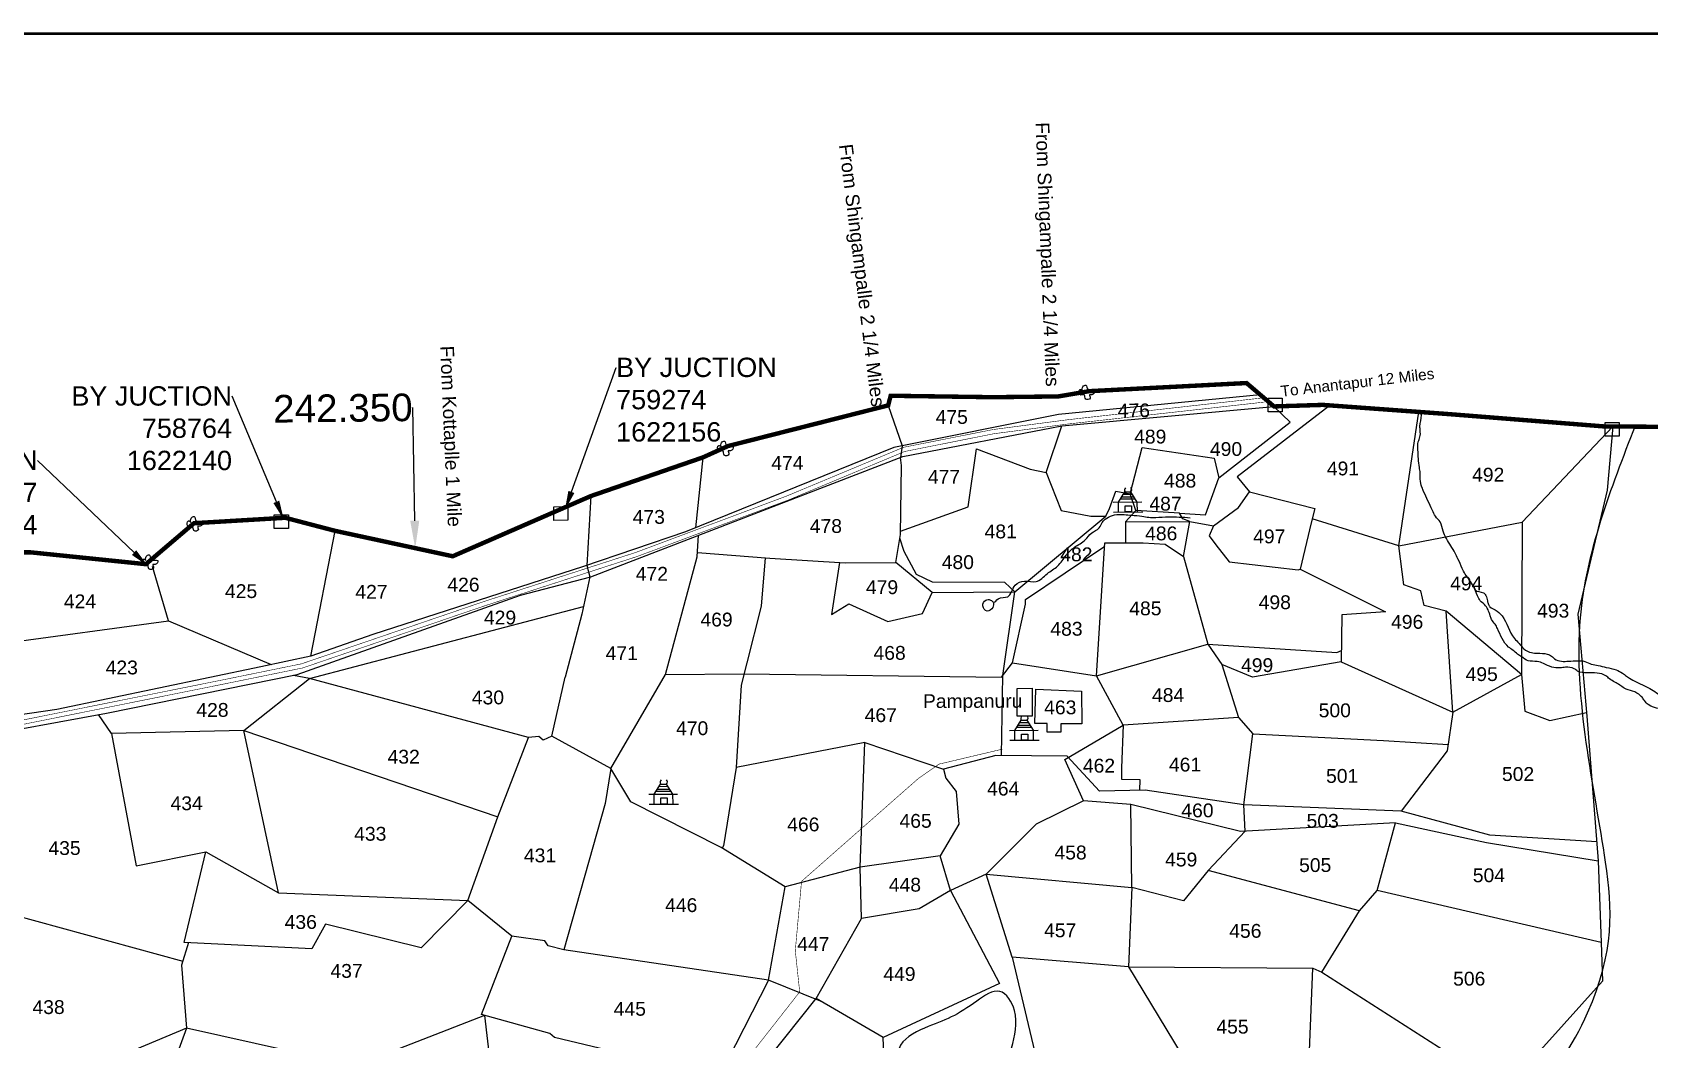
# Model space of a CAD drawing. Header units: feet. Extents: x 746667 to 763555, y 1616206 to 1623008.
# Drawn here: x 758316 to 761241, y 1621186 to 1623008 of the extents above; entities that cross this region are included whole.
import ezdxf
from ezdxf import colors
from ezdxf.entities.mleader import LeaderData, LeaderLine
from ezdxf.enums import TextEntityAlignment as Align
from ezdxf.math import Vec2, Vec3

# ---------------------------------------------------------------- set-up
doc = ezdxf.new("R2010")
doc.units = ezdxf.units.FT
doc.header["$LTSCALE"] = 15
doc.header["$MEASUREMENT"] = 0
doc.linetypes.add('HIDDEN2', pattern=[0.1875, 0.125, -0.0625])
for name, color, linetype in [('CRDS STONES', 7, 'Continuous'), ('HILL', 17, 'Continuous'), ('PLOT', 7, 'Continuous'), ('PLOT NO', 7, 'Continuous'), ('ROAD NAME', 255, 'Continuous'), ('ROADS', 6, 'Continuous'), ('TANKS-STREAM', 4, 'Continuous'), ('VILLAGE', 30, 'Continuous'), ('VILLAGE STONES', 240, 'Continuous')]:
    doc.layers.add(name, color=color, linetype=linetype)
doc.layers.add('VILLAGE BOUNDRY', color=5, linetype='HIDDEN2', lineweight=100)
doc.styles.get("Standard").update_dxf_attribs({"font": 'arial.ttf'})

msp = doc.modelspace()

# ---------------------------------------------------------------- linework, layer by layer
at = {"layer": 'HILL', "lineweight": -2}
for points in [[(758165.6, 1617731), (758151.4, 1617849.7), (758282.3, 1617906.3), (758396.5, 1617889), (758473.9, 1617906.8), (758513.5, 1617969.1), (758543.9, 1618044.5), (758571.6, 1618034), (758596.2, 1618018.5), (758633.9, 1618049.8), (758655.2, 1618058.1), (758697.3, 1618075.6), (758745.3, 1618114.1), (758795.6, 1618140.9), (758857, 1618202), (758906, 1618271.8), (758943.6, 1618314.5), (759014.8, 1618409.2), (759135.9, 1618565.4), (759163.5, 1618668.1), (759170.8, 1618733.9), (759183.5, 1618843.2), (759185.9, 1618884.2), (759180.8, 1618924.6), (759164.3, 1618963.1), (759167.2, 1619051.2), (759192.6, 1619084.9), (759213.8, 1619117.7), (759217.6, 1619218.6), (759212.3, 1619319.6), (759180, 1619387), (759149.4, 1619424), (759038.6, 1619461.1), (758929.4, 1619489.3), (758855.1, 1619579), (758726.8, 1619673.9), (758416.7, 1619807.6), (758295.8, 1619866.3), (758225.9, 1619866.8), (758183.6, 1619858), (758134, 1619877.4), (758146.1, 1619949.5), (758258.2, 1619989.8), (758359.1, 1620018), (758438.7, 1620017.1), (758475.2, 1620037.1), (758528.3, 1620052.8), (758627.2, 1620143.7), (758693.3, 1620135.9), (758728.8, 1620129), (758766, 1620111.9), (758772.5, 1620084), (758783, 1619983.5), (758798.2, 1619946.5), (758826, 1619863.6), (758861, 1619819.1), (758925.1, 1619734.3), (758981.7, 1619666.7), (759147.5, 1619585.7), (759341.7, 1619491.6), (759537.5, 1619398.3), (759666.3, 1619342.4), (759806, 1619609), (759915.7, 1619734.3), (759939, 1619792.8), (759925.1, 1619852.8), (759954.1, 1619948.5), (760001.2, 1619991.7), (760073.7, 1619991.9), (760122.5, 1619985.9), (760411.8, 1620075.7), (760506, 1620203.4), (760535.7, 1620221.1), (760583.8, 1620221.2), (760625.5, 1620263.3), (760667.7, 1620348.3), (760722.8, 1620486.1), (760721.5, 1620622.6), (760743.6, 1620817.5), (760772.8, 1620898.6), (760779.2, 1620929.9), (760719.5, 1620941.9), (760757.2, 1621035.9), (760881.4, 1621134.1), (760947.5, 1621162.3), (760994.1, 1621164.8), (761029.3, 1621131.9), (761128.7, 1621234.6), (761161.2, 1621507), (761116, 1621948.9), (761215.4, 1622296.8)], [(759878.6, 1621078.1), (759885.8, 1621120.1), (759883.5, 1621170.3), (759929.6, 1621207.1), (759977.8, 1621227.2), (760023.8, 1621255.6), (760065.7, 1621273.5), (760092, 1621239.1), (760087, 1621171), (760069.3, 1621116.4), (760028.6, 1621075.5), (759986.7, 1621051.2), (759938.5, 1621029.1), (759902.9, 1621029), (759873.4, 1621045.7), (759878.6, 1621078.1)]]:
    msp.add_spline(points, degree=3, dxfattribs=at)
at = {"layer": 'PLOT', "lineweight": -2}
for points in [[(760536.7, 1622352.7), (760171.5, 1622316.9), (759873.9, 1622257.1), (759496.9, 1622104.4), (759312.8, 1622041.7), (758931.9, 1621919), (758819.6, 1621879.8), (758728.9, 1621860.6), (758359.8, 1621783.2), (757779, 1621698.1), (757741.6, 1621705.1), (757426.3, 1621640.7), (757236.6, 1621587.2), (757009.1, 1621472), (756697.7, 1621280.9), (756617.6, 1621233.8)], [(756509.2, 1621165.4), (756716.4, 1621255.4), (757036.3, 1621450.1), (757253.5, 1621561.1), (757483.4, 1621613.4), (757949.1, 1621684.9), (758449.7, 1621776.6), (758795, 1621846.5), (759198.6, 1621990.4), (759326.1, 1622023.5), (759890.4, 1622240.8), (760178.1, 1622296.4), (760561.5, 1622331.5)], [(759863.7, 1622333.4), (759889.1, 1622260.2), (759885.8, 1622239.1)], [(760149.4, 1622211.8), (760176.6, 1622143), (760230.3, 1622133.2), (760257.3, 1622133.3), (760264.1, 1622147), (760275.5, 1622178.4), (760301.6, 1622173.5), (760323.3, 1622257.1), (760453.4, 1622237.7), (760461.8, 1622202.1), (760590.8, 1622302.9), (760561.5, 1622331.5)], [(760662.7, 1622333.4), (760495, 1622204.1), (760517.5, 1622177), (760635.2, 1622146.6), (760628.6, 1622121), (760609, 1622037.2), (760763.4, 1621959.7), (760684.2, 1621954.3), (760683.3, 1621869.3), (760885, 1621778.3), (760873.2, 1621961.2), (760833.3, 1621971.2), (760827.4, 1621998), (760796.2, 1622008.7), (760787.2, 1622079.3), (760630.4, 1622128)], [(760787.2, 1622079.3), (760823.8, 1622321.5)], [(759886.1, 1622106), (760008.1, 1622150.2), (760023.2, 1622255), (760120.7, 1622218.1), (760149.4, 1622211.8), (760178.1, 1622296.4)], [(761174.5, 1622295.2), (761164.1, 1622180), (761140, 1622078.2), (761111, 1621956), (761127.2, 1621771.3), (761147.9, 1621509.6), (761153.3, 1621362), (761155.9, 1621291.7), (760979.5, 1621096)], [(761010.3, 1622121.9), (761174.5, 1622295.2)], [(759528.6, 1622239.3), (759515, 1622111.7)], [(759518.6, 1622067.3), (759649.7, 1622057.1), (759786, 1622048.4), (759877.7, 1622049.2), (759886, 1622099.9), (759887.9, 1622224.8), (759885.8, 1622239.1)], [(760390.8, 1622138.3), (760437.4, 1622135.4), (760461.8, 1622202.1)], [(759326, 1622169.4), (759318.7, 1622043.6), (759324, 1622023), (759309.9, 1621955.5), (759279.2, 1621841.6)], [(760781.1, 1621578.2), (760500.8, 1621562.8), (760302.8, 1621611.5), (760217, 1621618), (760183.3, 1621693.1), (760288.6, 1621754.7), (760240.5, 1621844), (760255.7, 1622084.7), (760324.8, 1622085), (760364.5, 1622082.2), (760397.8, 1622060), (760409.6, 1622123.2), (760396.6, 1622128), (760390.8, 1622138.3), (760311.9, 1622143.2), (760301.6, 1622173.5)], [(760280.3, 1622158.5), (760292, 1622177)], [(760286.1, 1622167.7), (760308.4, 1622167.8)], [(760289.5, 1622172.9), (760305.3, 1622172.7)], [(760292, 1622177), (760302.5, 1622177)], [(760293.1, 1622122.5), (760409.6, 1622123.2), (760452.4, 1622115.3), (760497.6, 1622148.7), (760517.5, 1622177)], [(760314.3, 1622158.6), (760302.5, 1622177)], [(760270.5, 1622158.5), (760322.5, 1622158.7)], [(760271.4, 1622140.5), (760324.2, 1622140.7)], [(760280.3, 1622140.6), (760280.3, 1622158.5)], [(760311, 1622163.8), (760283.5, 1622163.6)], [(760311.9, 1622143.2), (760293.1, 1622122.5), (760293.2, 1622084.9)], [(760314.4, 1622140.7), (760314.3, 1622158.6)], [(759943.3, 1621995.2), (760092.8, 1621996.4), (760257.3, 1622133.3)], [(760452.4, 1622115.3), (760444.2, 1622097.2), (760456.5, 1622081.1), (760480.2, 1622050.2), (760605.4, 1622035.9)], [(760787.2, 1622079.3), (761010.3, 1622121.9)], [(761010.3, 1622121.9), (761009.5, 1621846.9), (760873.2, 1621961.2)], [(758819.6, 1621879.8), (758863.3, 1622106.5)], [(759362.1, 1621676.5), (759460.9, 1621846.7), (759518.1, 1622059.6), (759520.7, 1622098.5)], [(759460.9, 1621846.7), (759602.9, 1621847.6), (760068.4, 1621841.9), (760088.4, 1621867.9), (760111.9, 1621974.1), (760112.1, 1621982), (760255.3, 1622079)], [(760092.8, 1621996.4), (760074.6, 1622013.1), (759944.1, 1622013.6), (759915, 1622027.5), (759892.6, 1622069.2), (759885, 1622093.4)], [(759641.3, 1622057.7), (759634, 1621970.2), (759608, 1621867.6), (759597.9, 1621827.5), (759588.5, 1621678.5), (759565.8, 1621537)], [(759775.8, 1622049.1), (759761.4, 1621955.2), (759792.5, 1621974.6), (759863.3, 1621942.2), (759925.6, 1621956.8), (759943.3, 1621995.2), (759877.7, 1622049.2)], [(760397.8, 1622060), (760441.9, 1621901.3), (760467, 1621864.9), (760497.2, 1621768.9), (760523.4, 1621739.5), (760759.8, 1621727.3), (760876.6, 1621719.9)], [(758259.9, 1621902.6), (758562, 1621943.7), (758533, 1622041.7)], [(760605.4, 1622035.9), (760609, 1622037.2)], [(760068.7, 1621700.3), (760070.9, 1621845.1), (760092.8, 1621996.4)], [(758817.3, 1621839.6), (759312.8, 1621969.5)], [(758562, 1621943.7), (758747.7, 1621864.6)], [(760088.4, 1621867.9), (760240.5, 1621844), (760441.9, 1621901.3), (760675.1, 1621886.5), (760683.5, 1621890.1)], [(761145.2, 1621543.8), (760952, 1621556.2), (760791.8, 1621599.2), (760507.1, 1621610.7), (760328.7, 1621637.3), (760246.1, 1621635.9), (760187.6, 1621699.1), (760058.5, 1621700.4), (759963.5, 1621675.2), (759967.8, 1621658.9), (759986.8, 1621635.1), (759991.3, 1621576.2), (759957.6, 1621518.5), (759813.3, 1621498.2), (759677.4, 1621462.4), (759561.4, 1621534), (759398.4, 1621616.4), (759362.1, 1621676.5), (759255.6, 1621735), (759239.8, 1621727.8), (759231.8, 1621734.5), (759213.2, 1621732.4), (758817.3, 1621839.6), (758788.1, 1621845.1)], [(760683.3, 1621869.3), (760522.8, 1621841.8), (760467, 1621864.9)], [(760885, 1621778.3), (761009.5, 1621846.9), (761015.3, 1621780.4), (761060.4, 1621763.6), (761126.6, 1621778)], [(758761, 1621451.5), (758698, 1621745.5), (758817.3, 1621839.6)], [(759255.6, 1621735), (759279.2, 1621841.6)], [(758698, 1621745.5), (758458.9, 1621740), (758435.4, 1621774)], [(760092.6, 1621745.6), (760104.4, 1621764)], [(760101.8, 1621760), (760117.6, 1621759.8)], [(760104.4, 1621764), (760114.9, 1621764.1)], [(760126.7, 1621745.7), (760114.9, 1621764.1)], [(760497.2, 1621768.9), (760288.6, 1621754.7), (760285.9, 1621677.6), (760285.5, 1621657.4), (760318.8, 1621656.8), (760318.4, 1621637.1)], [(760885, 1621778.3), (760875, 1621708.8), (760791.8, 1621599.2)], [(758458.9, 1621740), (758503.5, 1621500.5), (758629.8, 1621526)], [(758698, 1621745.5), (759157.7, 1621589.3)], [(759647.5, 1621294), (759277.3, 1621348.6), (759248.5, 1621355.6), (759242.9, 1621364.8), (759183.2, 1621373.3), (759103.6, 1621437.6), (759157.7, 1621589.3), (759213.2, 1621732.4)], [(760082.9, 1621745.6), (760134.9, 1621745.7)], [(760083.7, 1621727.6), (760136.6, 1621727.8)], [(760092.7, 1621727.6), (760092.6, 1621745.6)], [(760123.4, 1621750.9), (760095.9, 1621750.7)], [(760098.5, 1621754.8), (760120.8, 1621754.9)], [(760126.7, 1621727.7), (760126.7, 1621745.7)], [(760509.3, 1621563.2), (760507.1, 1621610.7), (760523.4, 1621739.5)], [(758597.9, 1621361.8), (758585.5, 1621321.1), (758594.3, 1621206.9), (758458.9, 1620836.2), (758401.8, 1620673.7), (758912.2, 1620735.1), (758862.9, 1620836.1), (758899.6, 1621138.8), (758594.3, 1621206.9), (758145.6, 1621018.9), (758146.6, 1621340.6), (758147, 1621448.6), (758156.6, 1621516.2), (758159.4, 1621723.4)], [(759976.6, 1621455.8), (759919.8, 1621422.5), (759815.6, 1621405.5), (759813.3, 1621498.2), (759821.4, 1621723.7), (759588.5, 1621678.5)], [(759821.4, 1621723.7), (759963.5, 1621675.2)], [(759362.1, 1621676.5), (759351.6, 1621613.4), (759277.3, 1621348.6)], [(759440.5, 1621630.1), (759452.2, 1621648.5)], [(759446.3, 1621639.3), (759468.6, 1621639.3)], [(759449.7, 1621644.5), (759465.5, 1621644.3)], [(759452.2, 1621648.5), (759462.7, 1621648.5)], [(759474.5, 1621630.2), (759462.7, 1621648.5)], [(759430.7, 1621630), (759482.7, 1621630.2)], [(759431.6, 1621612.1), (759484.4, 1621612.2)], [(759440.5, 1621612.1), (759440.5, 1621630.1)], [(759471.2, 1621635.3), (759443.7, 1621635.2)], [(759474.6, 1621612.2), (759474.5, 1621630.2)], [(760217, 1621618), (760131.6, 1621575.7), (760041.2, 1621485.7), (759976.6, 1621455.8), (759957.6, 1621518.5)], [(760442.5, 1621492.4), (760397.9, 1621437), (760304.3, 1621461.4), (760302.8, 1621611.5)], [(760715.9, 1621419.2), (760442.5, 1621492.4), (760509.3, 1621563.2)], [(760648, 1621308.4), (760715.9, 1621419.2), (760748.3, 1621456.1), (760781.1, 1621578.2)], [(760781.1, 1621578.2), (760945.7, 1621542.8), (761147.9, 1621509.6)], [(759103.6, 1621437.6), (759018.9, 1621352.3), (758845.8, 1621394.8), (758821.1, 1621350.5), (758590.6, 1621362.1), (758629.8, 1621526), (758761, 1621451.5), (759103.6, 1621437.6)], [(759565.8, 1621537), (759563.2, 1621532.8)], [(760298.2, 1621317.6), (760087.8, 1621335.1), (760041.2, 1621485.7), (760304.3, 1621461.4)], [(758147, 1621448.6), (758587.7, 1621328.3)], [(759741.1, 1621255.8), (759647.5, 1621294), (759677.4, 1621462.4)], [(759976.6, 1621455.8), (760064.8, 1621287.5), (759854.9, 1621189.8)], [(760304.3, 1621461.4), (760298.2, 1621317.6), (760631.6, 1621315.6)], [(761153.3, 1621362), (760748.3, 1621456.1)], [(760087.8, 1621335.1), (760137.6, 1621127.4), (760094.9, 1621055.8), (759929.2, 1621070), (759859.8, 1621057.9), (759854.9, 1621189.8), (759733.2, 1621260.3), (759815.6, 1621405.5)], [(759647.5, 1621294), (759558.2, 1621118.7), (759260.3, 1621190.2), (759251.7, 1621197), (759128.2, 1621231.7), (759183.2, 1621373.3)], [(760298.2, 1621317.6), (760407.7, 1621137.8), (760620.7, 1621046.7)], [(760675.6, 1620874.3), (760620.7, 1621046.7), (760631.6, 1621315.6), (760648, 1621308.4), (760979.5, 1621096)], [(759617.1, 1620481.7), (759507.6, 1620454.6), (759522.2, 1620395.7), (759312.6, 1620459.1), (759339.5, 1620486.1), (759395.4, 1620670.2), (759439.9, 1620847), (759608.1, 1620943.7), (759560.9, 1621044.1), (759733.2, 1621260.3)], [(759133.8, 1621230.1), (758899.6, 1621138.8)], [(759133.8, 1621230.1), (759169.2, 1620925.4), (759152.5, 1620568.4), (759153.2, 1620453.9), (759093.2, 1620387.2), (759312.6, 1620459.1), (759339.5, 1620486.1), (759552, 1620605.5)]]:
    msp.add_lwpolyline(points, dxfattribs=at)
for points in [[(760303.9, 1622140.6), (760292.3, 1622140.6), (760292.3, 1622151.9), (760303.9, 1622152)], [(760116.3, 1621727.7), (760104.7, 1621727.7), (760104.6, 1621739), (760116.3, 1621739)], [(759464.1, 1621612.2), (759452.5, 1621612.1), (759452.5, 1621623.5), (759464.1, 1621623.5)]]:
    msp.add_lwpolyline(points, close=True, dxfattribs=at)
for centre, radius, start, end in [((760296.8, 1622180.1), 5.64, 131.1415, 214.4039), ((760300.3, 1622180.6), 4.27, 301.5734, 62.5193), ((760109.2, 1621767.2), 5.64, 131.1415, 214.4039), ((760112.7, 1621767.7), 4.27, 301.5734, 62.5193), ((759457, 1621651.7), 5.64, 131.1415, 214.4039), ((759460.5, 1621652.2), 4.27, 301.5734, 62.5193)]:
    msp.add_arc(centre, radius, start, end, dxfattribs=at)
at = {"layer": 'ROADS', "linetype": 'HIDDEN2', "lineweight": -2, "ltscale": 150, "const_width": 0.994}
for points in [[(756619.7, 1621233.2), (756719.7, 1621277.9), (757003, 1621452.1), (757085.1, 1621500.4), (757188.8, 1621551.9), (757268.9, 1621583.8), (757466, 1621633.3), (757758.2, 1621681.3), (757940.2, 1621704.3), (758169.3, 1621738.3), (758392.3, 1621783.1), (758661.7, 1621837.2), (758802.4, 1621865.9), (759133.4, 1621978.9), (759407.1, 1622067.4), (759680, 1622169.4), (759891.2, 1622257.5), (760053.5, 1622289.7), (760189.7, 1622307.6), (760511.7, 1622343.6), (760543.2, 1622347.1)], [(756622.9, 1621226.1), (756723.4, 1621271), (757007, 1621445.4), (757088.8, 1621493.6), (757191.9, 1621544.8), (757271.3, 1621576.4), (757467.6, 1621625.6), (757759.3, 1621673.6), (757941.3, 1621696.6), (758170.7, 1621730.6), (758393.8, 1621775.5), (758663.2, 1621829.6), (758804.4, 1621858.4), (759135.8, 1621971.5), (759409.7, 1622060.1), (759682.9, 1622162.1), (759893.5, 1622250), (760054.7, 1622282.1), (760190.6, 1622299.9), (760512.5, 1622335.8), (760544.1, 1622339.4)]]:
    msp.add_lwpolyline(points, dxfattribs=at)
at = {"layer": 'ROADS', "linetype": 'HIDDEN2', "lineweight": -2, "ltscale": 10, "const_width": 0.994}
msp.add_lwpolyline([(758329.2, 1619294.9), (758453.7, 1619441.4), (758514.2, 1619478.6), (758623.2, 1619545.6), (758760.6, 1619630.1), (758934.4, 1619707.2), (759052.9, 1619896.3), (759146.5, 1620045.8), (759144.2, 1620143.3), (759191.6, 1620294.6), (759249.2, 1620486.1), (759403.5, 1620839), (759528.7, 1621049.1), (759639.7, 1621190.9), (759703.7, 1621272.6), (759695.7, 1621346.9), (759707, 1621472.5), (759918.1, 1621658.4), (759955.6, 1621684.5), (760070.7, 1621711.7)], dxfattribs=at)
at = {"layer": 'TANKS-STREAM', "lineweight": -2}
for points in [[(761446.6, 1621679.9), (761435.6, 1621684), (761419.3, 1621692.2), (761411.9, 1621697.3), (761401.5, 1621702.3), (761395.1, 1621705.3), (761380.7, 1621707.2), (761374.5, 1621707.7), (761366.4, 1621709.9), (761362.3, 1621713), (761358.5, 1621715.6), (761353.4, 1621719.1), (761332.8, 1621737.8), (761322.2, 1621749.4), (761315.1, 1621750.3), (761304.7, 1621752.8), (761291.4, 1621760.1), (761282.2, 1621765.5), (761276.5, 1621774.4), (761238.5, 1621792.2), (761231.8, 1621799.4), (761227.2, 1621805.5), (761224.5, 1621808.2), (761210, 1621816.6), (761194.9, 1621822), (761187, 1621827.5), (761177.9, 1621832.8), (761168.5, 1621838.8), (761161.9, 1621844.1), (761127.8, 1621849.7), (761110.5, 1621852.9), (761104.7, 1621857), (761088.5, 1621859.6), (761079.6, 1621858.7), (761063.8, 1621860), (761049, 1621866.8), (761037.4, 1621870.2), (761021.3, 1621871.5), (761009.6, 1621878.5), (761002, 1621883.5), (760994, 1621890.3), (760985.9, 1621896.3), (760965.8, 1621929.7), (760961.5, 1621937.6), (760955.1, 1621946.2), (760952.5, 1621953), (760942.5, 1621973.1), (760934.7, 1621980), (760929.5, 1621989), (760922.4, 1622006.1), (760907.5, 1622028.3), (760901.9, 1622038.6), (760894.3, 1622055.8), (760889.3, 1622066.2), (760873.5, 1622092.4), (760867.6, 1622105.9), (760861.9, 1622122.6), (760853.7, 1622132.8), (760848, 1622143.5), (760832.2, 1622177.8), (760829.2, 1622185.3), (760825.9, 1622199.7), (760825.9, 1622211.5), (760824.5, 1622221.1), (760821.9, 1622252.8), (760822.6, 1622267.4), (760825.5, 1622276.3), (760826, 1622288.1), (760825.5, 1622295.2), (760828.1, 1622315.7), (760826.4, 1622323.4)], [(760054.6, 1621977.7), (760052.8, 1621968.1), (760042.7, 1621961.3), (760035, 1621970.7), (760040.2, 1621980.9), (760048.7, 1621981.3), (760054.6, 1621977.6), (760062.5, 1621983.3), (760079.9, 1621987.2), (760093.5, 1622008.3), (760110.3, 1622015.5), (760131.2, 1622014.6), (760151.2, 1622029), (760170.2, 1622042.7), (760185.9, 1622062.5), (760200.7, 1622076.9), (760220.3, 1622090.2), (760231.8, 1622102.6), (760245.3, 1622111.8), (760251, 1622121.7), (760277.1, 1622135.8), (760304.1, 1622134.7), (760322.8, 1622133.1), (760335.2, 1622131.1), (760347.7, 1622130.9), (760370.9, 1622131.8), (760409.7, 1622130.3)], [(760923.3, 1622004.3), (760925.3, 1621999.7), (760940.2, 1621994.4), (760944.5, 1621989.7), (760947.7, 1621979.8), (760949.3, 1621973.5), (760952.2, 1621969), (760961.3, 1621963.4), (760974.1, 1621952.6), (760996.3, 1621911.8), (761004.8, 1621902.8), (761013.4, 1621893), (761027.2, 1621886.2), (761037.8, 1621885.1), (761055.9, 1621883.6), (761063.6, 1621879.9), (761069, 1621875.1), (761081.5, 1621870.7), (761094.8, 1621870.7), (761110.2, 1621871.6), (761123.7, 1621870.3), (761135.5, 1621865.5), (761148, 1621862.9), (761162.6, 1621859.5), (761180.4, 1621854.8), (761191.6, 1621849.2), (761199, 1621843.7), (761247.2, 1621817.8), (761259.2, 1621809.9), (761271.4, 1621803), (761282.6, 1621788.5), (761288.5, 1621782.1), (761300.5, 1621773.9), (761321.3, 1621762), (761345.8, 1621746.2), (761359.1, 1621727.9), (761369, 1621722.3), (761379.2, 1621707.3)]]:
    msp.add_spline(points, degree=3, dxfattribs=at)
at = {"layer": 'VILLAGE', "lineweight": -2}
msp.add_lwpolyline([(760097, 1621821.6), (760124.2, 1621821.7), (760124.3, 1621771.5), (760097.2, 1621771.4)], close=True, dxfattribs=at)
msp.add_lwpolyline([(760130.9, 1621820), (760213.1, 1621816.3), (760214, 1621757.5), (760175.8, 1621757.1), (760175.8, 1621742.3), (760151.4, 1621742.3), (760151.4, 1621758), (760129.1, 1621757.9), (760130.9, 1621820)], dxfattribs=at)
at = {"layer": 'VILLAGE BOUNDRY', "lineweight": -2, "ltscale": 25, "const_width": 8}
msp.add_lwpolyline([(757790, 1622064.9), (758312.6, 1622067.6), (758521.1, 1622046.2), (758608.1, 1622120.3), (758773.1, 1622130.1), (758863.3, 1622106.5), (759076.1, 1622060.5), (759326, 1622169.4), (759528.6, 1622239.3), (759574.2, 1622259.9), (759863.7, 1622333.4), (759868.2, 1622350.8), (760053.9, 1622348.2), (760171.6, 1622349.6), (760227.3, 1622359.1), (760511.9, 1622373.8), (760561.5, 1622331.5), (760649.7, 1622334.3), (760878.1, 1622317.6), (761157.8, 1622295.4), (761290.7, 1622294.4)], dxfattribs=at)
at = {"layer": 'VILLAGE STONES', "color": 5, "const_width": 5}
msp.add_lwpolyline([(746669.5, 1623005.6), (763273.4, 1623005.6), (763273.4, 1616208), (746669.5, 1616208)], close=True, dxfattribs=at)
at = {"layer": 'VILLAGE STONES', "lineweight": -2}
for points in [[(760550.9, 1622346.7), (760576.5, 1622346.7), (760576.5, 1622322), (760551, 1622321.9)], [(761160.3, 1622302.2), (761185.9, 1622302.3), (761185.9, 1622277.6), (761160.4, 1622277.5)], [(759258.9, 1622150.2), (759284.4, 1622150.3), (759284.5, 1622125.5), (759258.9, 1622125.4)], [(758753.3, 1622135.3), (758778.8, 1622135.3), (758778.9, 1622110.6), (758753.4, 1622110.5)]]:
    msp.add_lwpolyline(points, close=True, dxfattribs=at)
for points in [[(760215.1, 1622359.7), (760216, 1622367.2), (760221.3, 1622370.1), (760225.2, 1622361.5), (760237, 1622359.6), (760232.3, 1622352.5), (760228, 1622352.5), (760229, 1622346.3), (760221.1, 1622344.7), (760218.6, 1622352), (760210.1, 1622352.8), (760211, 1622362.1), (760215.5, 1622359.7)], [(759561.4, 1622258.5), (759562.2, 1622265.9), (759567.6, 1622268.9), (759571.4, 1622260.3), (759583.2, 1622258.4), (759578.5, 1622251.3), (759574.2, 1622251.3), (759575.3, 1622245), (759567.3, 1622243.4), (759564.8, 1622250.7), (759556.4, 1622251.5), (759557.2, 1622260.9), (759561.7, 1622258.5)], [(758602.1, 1622122), (758603, 1622129.5), (758608.3, 1622132.4), (758612.2, 1622123.8), (758623.9, 1622121.9), (758619.3, 1622114.8), (758615, 1622114.8), (758616, 1622108.5), (758608, 1622107), (758605.6, 1622114.2), (758597.1, 1622115.1), (758597.9, 1622124.4), (758602.5, 1622122)], [(758520.8, 1622052.8), (758521.6, 1622060.2), (758527, 1622063.2), (758530.8, 1622054.6), (758542.6, 1622052.6), (758537.9, 1622045.5), (758533.6, 1622045.5), (758534.7, 1622039.3), (758526.7, 1622037.7), (758524.2, 1622045), (758515.8, 1622045.8), (758516.6, 1622055.2), (758521.1, 1622052.8)]]:
    msp.add_spline(points, degree=3, dxfattribs=at)

# ---------------------------------------------------------------- texts
at = {"layer": 'PLOT NO', "lineweight": -2}
for s, p in [('475', (759978.7, 1622312.4)), ('476', (760308, 1622324.3)), ('489', (760337.7, 1622276.9)), ('490', (760474.8, 1622254.4)), ('474', (759681.4, 1622229.3)), ('491', (760686.3, 1622219.3)), ('477', (759964.7, 1622204.2)), ('488', (760391.8, 1622197.2)), ('492', (760949, 1622208)), ('487', (760365.3, 1622155.6)), ('473', (759430.7, 1622131.6)), ('478', (759751, 1622115.1)), ('481', (760067.2, 1622105.4)), ('486', (760357.6, 1622101.8)), ('497', (760553, 1622096.4)), ('480', (759989.7, 1622049.8)), ('482', (760204.1, 1622063.9)), ('426', (759095.5, 1622009.2)), ('472', (759436.3, 1622028.7)), ('494', (760909.3, 1622011.4)), ('424', (758401.9, 1621978.9)), ('425', (758693.3, 1621997.4)), ('427', (758929.1, 1621996.2)), ('479', (759852.6, 1622004.5)), ('429', (759161.7, 1621949.6)), ('485', (760328.9, 1621966.2)), ('498', (760563, 1621977.3)), ('493', (761066.5, 1621962)), ('469', (759553.3, 1621946)), ('483', (760186.2, 1621929.3)), ('496', (760802.4, 1621941.8)), ('471', (759381.8, 1621885.2)), ('468', (759866.3, 1621885.7)), ('499', (760531.1, 1621863.5)), ('423', (758477.5, 1621859.3)), ('495', (760937.2, 1621847.3)), ('430', (759139.8, 1621805.1)), ('484', (760370, 1621809.4)), ('428', (758641.5, 1621782.5)), ('467', (759850.3, 1621773.1)), ('463', (760175, 1621787.1)), ('500', (760671.5, 1621781.8)), ('470', (759509.2, 1621749.4)), ('432', (758987.4, 1621697.9)), ('462', (760245, 1621681.7)), ('461', (760400.6, 1621683.7)), ('501', (760684.8, 1621663.2)), ('502', (761003, 1621666.6)), ('464', (760071.7, 1621640.2)), ('434', (758594.8, 1621613.7)), ('460', (760423.1, 1621600.8)), ('466', (759710.2, 1621575.4)), ('465', (759913.3, 1621581.9)), ('503', (760649.6, 1621581.9)), ('433', (758927, 1621558.5)), ('435', (758374, 1621532.7)), ('431', (759234, 1621519.4)), ('458', (760193.6, 1621524.6)), ('459', (760393.7, 1621511.9)), ('505', (760636.1, 1621501.9)), ('504', (760950.3, 1621483.5)), ('448', (759894, 1621466.3)), ('446', (759489.4, 1621429.4)), ('436', (758801.2, 1621398.9)), ('457', (760174.8, 1621383.9)), ('456', (760509.7, 1621382.9)), ('447', (759728.3, 1621359.2)), ('437', (758884, 1621310.5)), ('449', (759884.1, 1621304.9)), ('506', (760914.7, 1621296.5)), ('438', (758345.1, 1621245)), ('445', (759396.4, 1621241.9)), ('455', (760486.5, 1621209.6))]:
    msp.add_text(s, height=25, rotation=0.1736, dxfattribs=at).set_placement(p, align=Align.MIDDLE_CENTER)
at = {"layer": 'ROAD NAME', "lineweight": -2}
for s, height, rotation, p in [('From Shingampalle 2 1/4 Miles ', 24.855, 272.2728, (760130.1, 1622845.1)), ('From Shingampalle 2 1/4 Miles ', 24.855, 277.0969, (759774.6, 1622804.5)), ('From Kottaplle 1 Mile', 24.855, 272.4783, (759053.3, 1622440.8)), ('To Anantapur 12 Miles ', 19.884, 6.6988, (760574.8, 1622348.9)), ('Pampanuru ', 24.86, 0.1736, (759926.8, 1621786))]:
    msp.add_text(s, height=height, rotation=rotation, dxfattribs=at).set_placement(p)

# ---------------------------------------------------------------- leaders
at = {"layer": 'CRDS STONES', "color": 1}
ml = msp.add_multileader_mtext('Standard', dxfattribs=at)
ml.set_content('BY JUCTION\\P759274\\P1622156', color=1)
ml.set_leader_properties()
ml.build(insert=Vec2(0, 0))
ml.multileader.update_dxf_attribs({"dogleg_length": 0.36, "arrow_head_size": 35})
ctx = ml.context
ctx.base_point, ctx.char_height, ctx.arrow_head_size, ctx.landing_gap_size, ctx.plane_origin = Vec3(759371.5, 1622401.9), 35, 35, 0.09, Vec3(759406.8, 1622255.6)
notes = []
notes.append((ctx, [(0, (1, 1, 0), (759371.5, 1622401.9), (1, 0), 1.396927018504357e-11, [(0, [(759278.9, 1622143.9)], 0, [])])]))
ctx.mtext.insert, ctx.mtext.flow_direction = Vec3(759371.6, 1622419.7), 5
ml = msp.add_multileader_mtext('Standard', dxfattribs=at)
ml.set_content('BY JUCTION\\P758764\\P1622140', color=1)
ml.set_leader_properties()
ml.build(insert=Vec2(0, 0))
ml.multileader.update_dxf_attribs({"dogleg_length": 0.36, "arrow_head_size": 35})
ctx = ml.context
ctx.base_point, ctx.char_height, ctx.arrow_head_size, ctx.landing_gap_size, ctx.plane_origin = Vec3(758393.7, 1622350.2), 35, 35, 0.09, Vec3(758897.3, 1622243.1)
ctx.text_align_type = 2
notes.append((ctx, [(1, (1, 1, 0), (758677, 1622350.2), (-1, 0), 1.396927018504357e-11, [(0, [(758770.6, 1622126.6)], 0, [])])]))
ctx.mtext.insert, ctx.mtext.alignment, ctx.mtext.flow_direction = Vec3(758676.9, 1622368), 3, 5
ml = msp.add_multileader_mtext('Standard', dxfattribs=at)
ml.set_content('242.350', color=1)
ml.set_leader_properties()
ml.build(insert=Vec2(0, 0))
ml.multileader.update_dxf_attribs({"dogleg_length": 0.36, "arrow_head_size": 50})
ctx = ml.context
ctx.base_point, ctx.char_height, ctx.arrow_head_size, ctx.landing_gap_size, ctx.plane_origin, ctx.plane_x_axis, ctx.plane_y_axis = Vec3(758756.5, 1622326.7), 50, 50, 0.0498, Vec3(758870.2, 1622211.2), Vec3(0.999936, 0.011314), Vec3(-0.011314, 0.999936)
ctx.text_align_type = 2
notes.append((ctx, [(1, (1, 1, 0), (759003.7, 1622329.5), (-0.999936, -0.011314), 7.733052732383375e-12, [(0, [(759008.3, 1622074.8)], 0, [])])]))
ctx.mtext.insert, ctx.mtext.text_direction, ctx.mtext.rotation, ctx.mtext.alignment, ctx.mtext.flow_direction = Vec3(759003.4, 1622355), Vec3(0.999936, 0.011314), 0.011314, 3, 5
ml = msp.add_multileader_mtext('Standard', dxfattribs=at)
ml.set_content('BY JUCTION\\P758517\\P1622054', color=1)
ml.set_leader_properties()
ml.build(insert=Vec2(0, 0))
ml.multileader.update_dxf_attribs({"dogleg_length": 0.36, "arrow_head_size": 35})
ctx = ml.context
ctx.base_point, ctx.char_height, ctx.arrow_head_size, ctx.landing_gap_size, ctx.plane_origin = Vec3(758041.8, 1622234), 35, 35, 0.09, Vec3(758665.8, 1622170.6)
ctx.text_align_type = 2
notes.append((ctx, [(1, (1, 1, 0), (758325.1, 1622234), (-1, 0), 1.396927018504357e-11, [(0, [(758525, 1622042.9)], 0, [])])]))
ctx.mtext.insert, ctx.mtext.alignment, ctx.mtext.flow_direction = Vec3(758325, 1622251.8), 3, 5
for ctx, leaders in notes:
    for number, flags, end, landing, length, lines in leaders:
        leader = LeaderData()
        leader.index, (leader.has_last_leader_line, leader.has_dogleg_vector, leader.attachment_direction) = number, flags
        leader.last_leader_point, leader.dogleg_vector, leader.dogleg_length = Vec3(end), Vec3(landing), length
        for number, points, colour, breaks in lines:
            line = LeaderLine()
            line.index, line.vertices, line.color, line.breaks = number, Vec3.list(points), colors.encode_raw_color(colour), breaks
            leader.lines.append(line)
        ctx.leaders.append(leader)

doc.saveas('drawing.dxf')
